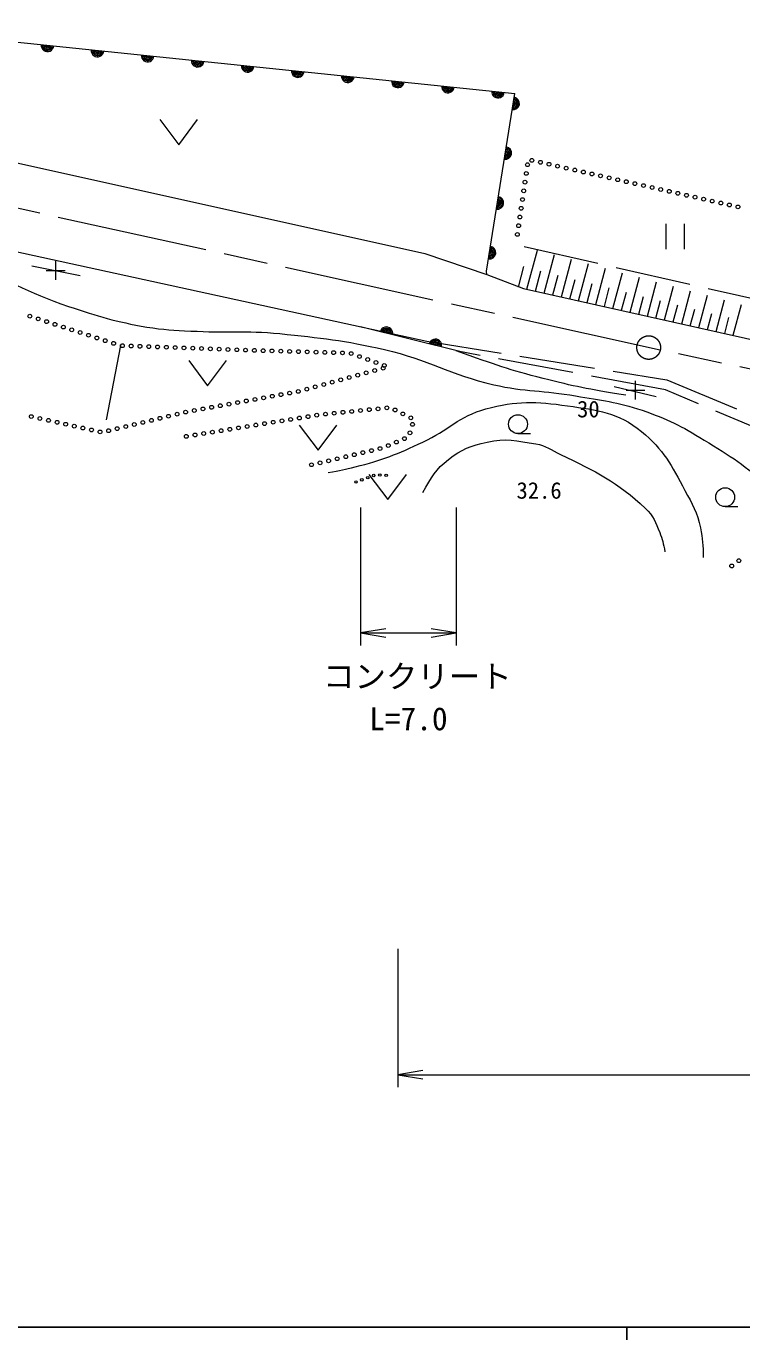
# Model space of a CAD drawing. Units: millimetres, scale not verified. Extents: x 40000 to 680000, y 20000 to 380000.
# Drawn here: x 120254 to 177122, y 204000 to 308401 of the extents above; entities that cross this region are included whole.
import ezdxf
from ezdxf.enums import TextEntityAlignment as Align

# ---------------------------------------------------------------- set-up
doc = ezdxf.new("R2010")
doc.units = ezdxf.units.MM
doc.header["$LTSCALE"] = 1000
doc.linetypes.add('CHAIN', pattern=[18.5, 12, -1.5, 3.5, -1.5])
doc.linetypes.add('DASHED', pattern=[7.5, 6, -1.5])
for name, color, linetype, lineweight in [('M-BMK', 2, 'CHAIN', 13), ('M-STR-HTXT', 7, 'Continuous', 13), ('M-TTL-BAND', 7, 'Continuous', 25), ('M-WORK', 1, 'Continuous', 13)]:
    doc.layers.add(name, color=color, linetype=linetype, lineweight=lineweight)
doc.styles.add('ＭＳ ゴシック', font='')
doc.styles.get('ＭＳ ゴシック').set_extended_font_data('MS Gothic')

# ---------------------------------------------------------------- blocks, each defined once
blk = doc.blocks.new('plus')
at = {"color": 0, "linetype": 'Continuous', "lineweight": -2}
for p, q in [((-1.25, 0), (1.25, 0)), ((0, -1.25), (0, 1.25))]:
    blk.add_line(p, q, dxfattribs=at)
blk = doc.blocks.new('open_arrow')
at = {"color": 0, "linetype": 'Continuous', "lineweight": -2}
blk.add_lwpolyline([(7.5, 1.25), (0, 0), (7.5, -1.25)], dxfattribs=at)

msp = doc.modelspace()

# ---------------------------------------------------------------- linework, layer by layer
at = {"layer": 'M-BMK'}
for p, q in [((170647, 282659), (101576, 297891)), ((224918, 271188), (170647, 282659))]:
    msp.add_line(p, q, dxfattribs=at)
msp.add_circle((169727, 282862), 938, dxfattribs=at)
at = {"layer": 'M-STR-HTXT'}
for p, q in [((146822, 270151), (146822, 259177)), ((154428, 270151), (154428, 259177)), ((146822, 260177), (154428, 260177)), ((149778, 235066), (149778, 224064)), ((149778, 225064), (231655, 225064))]:
    msp.add_line(p, q, dxfattribs=at)
at = {"layer": 'M-TTL-BAND'}
for p, q in [((40000, 205000), (579000, 205000)), ((168000, 205000), (168000, 204000))]:
    msp.add_line(p, q, dxfattribs=at)
at = {"layer": 'M-WORK'}
for p, q in [((156844, 288928), (159078, 303063)), ((104485, 300887), (151927, 290333)), ((130869, 300985), (132369, 298985)), ((132369, 298985), (133869, 300985)), ((93506, 296132), (152084, 283367)), ((171077, 292694), (171077, 290694)), ((172577, 290694), (172577, 292694)), ((151927, 290333), (156863, 288669)), ((160054, 287505), (160881, 290614)), ((161421, 287199), (162234, 290254)), ((120700, 289365), (124531, 288599)), ((159371, 287658), (159807, 289297)), ((162787, 286894), (163586, 289894)), ((164154, 286588), (164938, 289534)), ((156863, 288669), (156844, 288928)), ((156863, 288669), (159770, 287569)), ((160738, 287352), (161165, 288959)), ((162104, 287047), (162523, 288622)), ((163471, 286741), (163881, 288284)), ((165521, 286282), (166290, 289175)), ((166887, 285976), (167642, 288815)), ((168254, 285670), (168995, 288455)), ((159770, 287569), (202832, 277929)), ((164837, 286435), (165240, 287947)), ((166204, 286129), (166598, 287609)), ((167570, 285823), (167956, 287271)), ((169620, 285364), (170347, 288095)), ((170987, 285058), (171699, 287735)), ((172353, 284752), (173051, 287376)), ((168937, 285517), (169314, 286934)), ((170303, 285211), (170672, 286596)), ((171670, 284905), (172030, 286258)), ((173720, 284446), (174403, 287016)), ((175086, 284140), (175756, 286656)), ((176453, 283835), (177108, 286296)), ((173036, 284599), (173388, 285921)), ((174403, 284293), (174746, 285583)), ((175770, 283987), (176104, 285246)), ((154827, 282522), (146822, 284514)), ((133169, 281832), (134669, 279832)), ((134669, 279832), (136169, 281832)), ((166976, 279766), (170322, 278969)), ((141947, 276701), (143447, 274701)), ((143447, 274701), (144947, 276701)), ((159337, 276025), (160337, 276025)), ((147482, 272784), (148982, 270784)), ((148982, 270784), (150482, 272784)), ((175802, 270220), (176802, 270220))]:
    msp.add_line(p, q, dxfattribs=at)
at = {"layer": 'M-WORK', "linetype": 'DASHED'}
for p, q in [((159840, 290891), (179788, 286352)), ((127743, 283017), (126523, 276661))]:
    msp.add_line(p, q, dxfattribs=at)
at = {"layer": 'M-WORK'}
msp.add_lwpolyline([(103793, 302277), (105980, 307610), (107247, 308401), (159078, 303063)], dxfattribs=at)
at = {"layer": 'M-WORK', "linetype": 'DASHED'}
for points in [[(152084, 283367), (171158, 280298), (187945, 273285), (198075, 271895)], [(198014, 270980), (187500, 272570), (171070, 279500), (154429, 282596)]]:
    msp.add_lwpolyline(points, dxfattribs=at)
at = {"layer": 'M-WORK'}
for centre, radius in [((160097, 297395), 150), ((160437, 297741), 150), ((161120, 297587), 150), ((161803, 297433), 150), ((159996, 296703), 150), ((162486, 297279), 150), ((163168, 297125), 150), ((163851, 296971), 150), ((164534, 296817), 150), ((165217, 296663), 150), ((165900, 296509), 150), ((166583, 296355), 150), ((159794, 295317), 150), ((159895, 296010), 150), ((167265, 296201), 150), ((167948, 296047), 150), ((168631, 295893), 150), ((169314, 295738), 150), ((169997, 295584), 150), ((170680, 295430), 150), ((159693, 294625), 150), ((171362, 295276), 150), ((172045, 295122), 150), ((172728, 294968), 150), ((173411, 294814), 150), ((174094, 294660), 150), ((174777, 294506), 150), ((175460, 294352), 150), ((159490, 293239), 150), ((159592, 293932), 150), ((176142, 294198), 150), ((176825, 294044), 150), ((159389, 292547), 150), ((159288, 291854), 150), ((120539, 285356), 150), ((121205, 285140), 150), ((121871, 284924), 150), ((122536, 284707), 150), ((123202, 284491), 150), ((123868, 284275), 150), ((124534, 284059), 150), ((125200, 283843), 150), ((125865, 283627), 150), ((126531, 283411), 150), ((127197, 283194), 150), ((127893, 283012), 150), ((128592, 282987), 150), ((129292, 282962), 150), ((129991, 282937), 150), ((130691, 282912), 150), ((131390, 282887), 150), ((132090, 282862), 150), ((132790, 282837), 150), ((133489, 282812), 150), ((134189, 282787), 150), ((134888, 282762), 150), ((135588, 282737), 150), ((136287, 282712), 150), ((136987, 282687), 150), ((137686, 282662), 150), ((138386, 282637), 150), ((139086, 282616), 150), ((139785, 282596), 150), ((140485, 282577), 150), ((141185, 282557), 150), ((141885, 282537), 150), ((142584, 282518), 150), ((143284, 282498), 150), ((143984, 282478), 150), ((144683, 282458), 150), ((145383, 282439), 150), ((146077, 282386), 150), ((146735, 282148), 150), ((147394, 281911), 150), ((147274, 280857), 150), ((147949, 281043), 150), ((148052, 281673), 150), ((148624, 281228), 150), ((148711, 281436), 150), ((143224, 279745), 150), ((143899, 279931), 150), ((144574, 280116), 150), ((145249, 280301), 150), ((145924, 280487), 150), ((146599, 280672), 150), ((137743, 278616), 150), ((138432, 278742), 150), ((139120, 278868), 150), ((139809, 278993), 150), ((140498, 279119), 150), ((141186, 279245), 150), ((141874, 279375), 150), ((142549, 279560), 150), ((132243, 277570), 150), ((132923, 277734), 150), ((133611, 277862), 150), ((134300, 277988), 150), ((134989, 278113), 150), ((135677, 278239), 150), ((136366, 278365), 150), ((137054, 278491), 150), ((144035, 277574), 150), ((144731, 277644), 150), ((145428, 277715), 150), ((146124, 277786), 150), ((146821, 277856), 150), ((147517, 277927), 150), ((148213, 277997), 150), ((148910, 278068), 150), ((149563, 277902), 150), ((150189, 277589), 150), ((120654, 277379), 150), ((121337, 277227), 150), ((122020, 277074), 150), ((122703, 276922), 150), ((123386, 276769), 150), ((124070, 276617), 150), ((128161, 276581), 150), ((128841, 276746), 150), ((129521, 276911), 150), ((130202, 277075), 150), ((130882, 277240), 150), ((131562, 277405), 150), ((137813, 276590), 150), ((138504, 276702), 150), ((139195, 276814), 150), ((139886, 276926), 150), ((140577, 277039), 150), ((141268, 277151), 150), ((141959, 277263), 150), ((142650, 277375), 150), ((143341, 277487), 150), ((150815, 277276), 150), ((150957, 276756), 150), ((159337, 276775), 750), ((124753, 276464), 150), ((125436, 276312), 150), ((126119, 276159), 150), ((126800, 276252), 150), ((127480, 276417), 150), ((132976, 275806), 150), ((133667, 275918), 150), ((134358, 276030), 150), ((135049, 276142), 150), ((135740, 276254), 150), ((136431, 276366), 150), ((137122, 276478), 150), ((150313, 275626), 150), ((150751, 276086), 150), ((147010, 274510), 150), ((147691, 274673), 150), ((148371, 274835), 150), ((149028, 275071), 150), ((149671, 275348), 150), ((142922, 273548), 150), ((143605, 273697), 150), ((144286, 273860), 150), ((144967, 274023), 150), ((145648, 274185), 150), ((146329, 274348), 150), ((147397, 272523), 100), ((147867, 272693), 100), ((148357, 272733), 100), ((148857, 272711), 100), ((146457, 272183), 100), ((146927, 272353), 100), ((175802, 270970), 750), ((176326, 265505), 150), ((176890, 265920), 150)]:
    msp.add_circle(centre, radius, dxfattribs=at)
for centre, radius, start, end in [((121940, 306888), 500, 174.11907, 354.11907), ((121940, 306888), 400, 174.11907, 354.11907), ((121940, 306888), 300, 174.11907, 354.11907), ((121940, 306888), 200, 174.11907, 354.11907), ((121940, 306888), 100, 174.11907, 354.11907), ((125919, 306478), 500, 174.11907, 354.11907), ((125919, 306478), 400, 174.11907, 354.11907), ((125919, 306478), 300, 174.11907, 354.11907), ((125919, 306478), 200, 174.11907, 354.11907), ((125919, 306478), 100, 174.11907, 354.11907), ((129897, 306068), 500, 174.11907, 354.11907), ((129897, 306068), 400, 174.11907, 354.11907), ((129897, 306068), 300, 174.11907, 354.11907), ((129897, 306068), 200, 174.11907, 354.11907), ((129897, 306068), 100, 174.11907, 354.11907), ((133876, 305658), 500, 174.11907, 354.11907), ((133876, 305658), 400, 174.11907, 354.11907), ((133876, 305658), 300, 174.11907, 354.11907), ((133876, 305658), 200, 174.11907, 354.11907), ((133876, 305658), 100, 174.11907, 354.11907), ((137855, 305249), 500, 174.11907, 354.11907), ((137855, 305249), 400, 174.11907, 354.11907), ((137855, 305249), 300, 174.11907, 354.11907), ((137855, 305249), 200, 174.11907, 354.11907), ((137855, 305249), 100, 174.11907, 354.11907), ((141834, 304839), 500, 174.11907, 354.11907), ((141834, 304839), 400, 174.11907, 354.11907), ((141834, 304839), 300, 174.11907, 354.11907), ((141834, 304839), 200, 174.11907, 354.11907), ((141834, 304839), 100, 174.11907, 354.11907), ((145813, 304429), 500, 174.11907, 354.11907), ((145813, 304429), 400, 174.11907, 354.11907), ((145813, 304429), 300, 174.11907, 354.11907), ((145813, 304429), 200, 174.11907, 354.11907), ((145813, 304429), 100, 174.11907, 354.11907), ((149792, 304019), 500, 174.11907, 354.11907), ((149792, 304019), 400, 174.11907, 354.11907), ((149792, 304019), 300, 174.11907, 354.11907), ((149792, 304019), 200, 174.11907, 354.11907), ((149792, 304019), 100, 174.11907, 354.11907), ((153771, 303609), 500, 174.11907, 354.11907), ((153771, 303609), 400, 174.11907, 354.11907), ((153771, 303609), 300, 174.11907, 354.11907), ((153771, 303609), 200, 174.11907, 354.11907), ((153771, 303609), 100, 174.11907, 354.11907), ((157750, 303199), 500, 174.11907, 354.11907), ((157750, 303199), 400, 174.11907, 354.11907), ((157750, 303199), 300, 174.11907, 354.11907), ((157750, 303199), 200, 174.11907, 354.11907), ((157750, 303199), 100, 174.11907, 354.11907), ((158952, 302263), 500, 261.01822, 81.01822), ((158952, 302263), 400, 261.01822, 81.01822), ((158952, 302263), 300, 261.01822, 81.01822), ((158952, 302263), 200, 261.01822, 81.01822), ((158952, 302263), 100, 261.01822, 81.01822), ((158327, 298312), 500, 261.01822, 81.01822), ((158327, 298312), 400, 261.01822, 81.01822), ((158327, 298312), 300, 261.01822, 81.01822), ((158327, 298312), 200, 261.01822, 81.01822), ((158327, 298312), 100, 261.01822, 81.01822), ((157703, 294361), 500, 261.01822, 81.01822), ((157703, 294361), 400, 261.01822, 81.01822), ((157703, 294361), 300, 261.01822, 81.01822), ((157703, 294361), 200, 261.01822, 81.01822), ((157703, 294361), 100, 261.01822, 81.01822), ((157078, 290410), 500, 261.01822, 81.01822), ((157078, 290410), 400, 261.01822, 81.01822), ((157078, 290410), 300, 261.01822, 81.01822), ((157078, 290410), 200, 261.01822, 81.01822), ((157078, 290410), 100, 261.01822, 81.01822), ((148883, 284001), 500, 346.02798, 166.02798), ((148883, 284001), 400, 346.02798, 166.02798), ((148883, 284001), 300, 346.02798, 166.02798), ((148883, 284001), 200, 346.02798, 166.02798), ((148883, 284001), 100, 346.02798, 166.02798), ((152765, 283035), 500, 346.02798, 166.02798), ((152765, 283035), 400, 346.02798, 166.02798), ((152765, 283035), 300, 346.02798, 166.02798), ((152765, 283035), 200, 346.02798, 166.02798), ((152765, 283035), 100, 346.02798, 166.02798)]:
    msp.add_arc(centre, radius, start, end, dxfattribs=at)
for points, knots in [([(110881, 290987), (113012, 290366), (113606, 290159), (115331, 289562), (118641, 288416), (120296, 287247), (123616, 286132), (126000, 285331), (127364, 284914), (129843, 284496), (131190, 284268), (131963, 284257), (133326, 284179), (136085, 284021), (137649, 284251), (140398, 283968), (143675, 283631), (145527, 283445), (148736, 282702), (152204, 281898), (153943, 280713), (157412, 279912), (159911, 279336), (161393, 279475), (163917, 279021), (165995, 278647), (167203, 278561), (169202, 277880), (171223, 277191), (172311, 276631), (174131, 275515), (176242, 274220), (177477, 273497), (179232, 271750), (181589, 269404), (182143, 267875), (183701, 264503)], [0, 0, 0, 0, 1, 1, 1, 2, 2, 2, 3, 3, 3, 4, 4, 4, 5, 5, 5, 6, 6, 6, 7, 7, 7, 8, 8, 8, 9, 9, 9, 10, 10, 10, 11, 11, 11, 12, 12, 12, 12]), ([(167921, 279066), (164799, 279591), (163883, 279754), (161342, 280403), (158598, 281105), (157653, 281451), (154429, 282596)], [0, 0, 0, 0, 1, 1, 1, 2, 2, 2, 2]), ([(144249, 272920), (145259, 273088), (145563, 273173), (146395, 273377), (148569, 273912), (149748, 274402), (151778, 275348), (153778, 276280), (154645, 277405), (156773, 277986), (159228, 278656), (160764, 278597), (163282, 278232), (165686, 277884), (167278, 277732), (169157, 276192), (170913, 274753), (171520, 273507), (172605, 271513), (173209, 270403), (173581, 269759), (173837, 268522), (174023, 267617), (174054, 267221), (174048, 266165)], [0, 0, 0, 0, 1, 1, 1, 2, 2, 2, 3, 3, 3, 4, 4, 4, 5, 5, 5, 6, 6, 6, 7, 7, 7, 8, 8, 8, 8]), ([(151778, 271337), (152464, 272574), (152796, 273168), (153818, 273976), (154847, 274787), (155603, 275052), (156879, 275348), (158353, 275689), (159257, 275455), (160749, 275207), (161575, 275070), (161966, 274729), (162719, 274363), (165531, 272996), (167215, 272231), (169474, 270070), (170097, 269474), (170290, 268976), (170600, 268171), (170825, 267586), (170892, 267333), (171022, 266623)], [0, 0, 0, 0, 1, 1, 1, 2, 2, 2, 3, 3, 3, 4, 4, 4, 5, 5, 5, 6, 6, 6, 7, 7, 7, 7])]:
    msp.add_open_spline(points, degree=3, knots=knots, dxfattribs=at)

# ---------------------------------------------------------------- block references
at = {"layer": 'M-STR-HTXT', "xscale": 267, "yscale": 267}
for p in [(146822, 260177), (149778, 225064)]:
    msp.add_blockref('open_arrow', p, dxfattribs=at)
at = {"layer": 'M-STR-HTXT', "xscale": 267, "yscale": 267, "rotation": 180}
msp.add_blockref('open_arrow', (154428, 260177), dxfattribs=at)
at = {"layer": 'M-WORK', "xscale": 600, "yscale": 600}
for p in [(122598, 288986), (168678, 279477)]:
    msp.add_blockref('plus', p, dxfattribs=at)

# ---------------------------------------------------------------- texts
at = {"layer": 'M-STR-HTXT', "style": 'ＭＳ ゴシック'}
msp.add_text('コンクリート', height=1833, dxfattribs=at).set_placement((143840, 255264), align=Align.BOTTOM_LEFT)
msp.add_text('L=7.0', height=1833, dxfattribs=at).set_placement((150627, 251894), align=Align.BOTTOM_CENTER)
at = {"layer": 'M-WORK', "style": 'ＭＳ ゴシック'}
for s, p in [('30', (164034, 276917)), ('32.6', (159218, 270452))]:
    msp.add_text(s, height=1320, dxfattribs=at).set_placement(p, align=Align.BOTTOM_LEFT)

doc.saveas('drawing.dxf')
